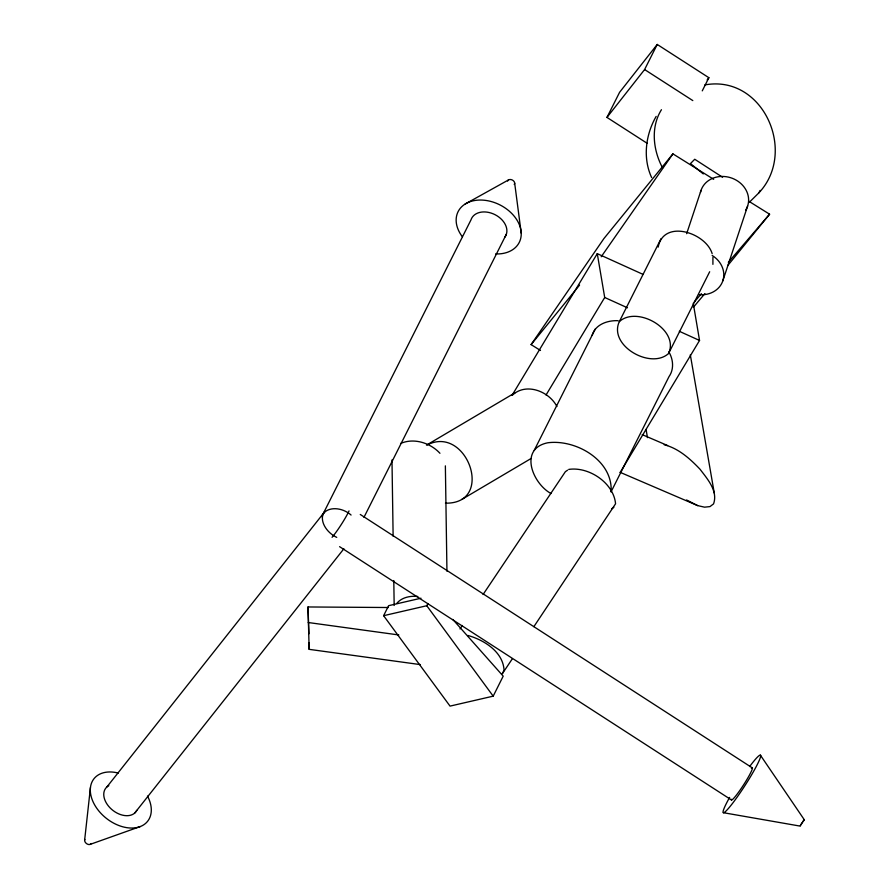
<?xml version="1.0" encoding="UTF-8"?>
<svg xmlns="http://www.w3.org/2000/svg" width="889" height="889" viewBox="0 0 889 889"><rect width="100%" height="100%" fill="white"/><g stroke="black" fill="none" stroke-linecap="round" stroke-linejoin="round"><path stroke-width="1.33" d="M611.11 491.65C612.999 460.435 575.916 439.033 547.691 442.789C518.531 448.767 532.611 483.538 550.991 493.517M84.644 840.105L90.434 787.61M658.171 247.12C663.561 218.861 705.81 232.607 712.167 253.654M712.911 264.355L712.922 257.31M800.333 825.637L804.323 819.791L760.362 755.117M686.664 233.685L701.043 190.346M698.921 294.648A24.581 21.414 18.3 0 0 722.813 280.868L747.638 206.004M533.878 626.645L615.566 503.785C613.688 482.927 588.885 466.369 568.716 469.414M592.107 335.375C595.341 324.296 607.665 320.24 618.155 320.685M661.038 238.663L619.3 321.651C608.254 345.521 650.692 369.846 668.572 353.5L709.678 271.745M668.572 353.5C679.607 329.619 637.169 305.294 619.3 321.651M452.834 619.444L503.196 676.151L493.195 696.154L450.034 706.11L383.615 615.688L388.615 605.687L420.986 598.219M383.615 615.688L426.776 605.731L427.887 603.509M321.729 516.631L470.992 219.861A19.147 13.868 26.7 0 1 495.217 214.771A19.147 13.868 26.7 0 1 504.685 237.352M363.968 517.32L506.397 234.151M647.136 143.285L606.965 117.415L619.589 92.312L657.227 44.45L708.877 77.71L702.266 90.856M606.965 117.415L644.603 69.553L657.227 44.45M656.16 116.403C645.625 134.661 642.591 158.031 651.626 177.556M661.449 109.703C650.426 127.26 653.115 150.419 662.649 167.988M534.211 450.39L595.274 328.974M749.46 202.147L758.884 192.846L760.117 190.402M611.054 491.85L669.006 376.636C674.184 369.346 673.329 359.4 668.884 351.988M800.578 825.114L800.945 824.436M512.142 395.183L597.275 253.643L642.803 274.279M546.035 395.005L604.709 297.482L597.275 253.643M620.133 472.481L699.543 340.465L693.253 303.271M801.389 823.659L801.911 822.836M460.002 628.945L462.313 625.5M483.071 594.508L565.371 471.692L567.604 470.17M512.342 658.782L502.341 673.706L504.041 670.217C503.174 651.893 483.96 639.88 467.836 635.457M540.501 350.466L531.1 344.61L603.887 238.596L672.917 153.864L713.678 179.311M601.208 256.765L672.917 153.864M758.884 192.846C797.544 151.875 762.929 74.22 704.821 84.922M802.978 821.269L804.323 819.791M707.166 79.888L708.877 77.71M106.891 786.965L324.652 511.831M134.717 813.046L343.876 548.78M531.1 344.61L579.561 285.136M704.91 293.57L693.331 307.305M727.635 265.689L769.585 214.205L748.616 201.114M694.253 302.049L701.421 293.681M728.324 262.311L769.585 214.205M512.253 395.316C525.866 382.203 549.069 391.216 556.925 406.529M445.456 503.163C495.273 504.13 467.147 424.642 427.442 444.833M396.95 603.142C402.072 597.275 410.34 595.663 417.797 596.475M611.632 508.797L613.866 507.275M426.476 445.145L514.887 392.871M461.769 499.474L531.066 458.513M465.091 204.07L508.497 179.934M400.583 443.489C413.841 437.599 430.409 442.878 439.944 453.29M90.122 844.394L140.273 826.559M420.33 664.605L309.161 649.348L308.005 606.965L388.371 607.52M308.25 622.522L398.828 634.968M723.39 812.702L800.256 826.125M664.172 444.756C678.507 448.334 690.042 458.757 699.999 469.214C707.277 478.793 718.223 490.995 713.556 503.885L710 506.586L704.577 507.175L697.665 505.608L620.211 472.359M642.214 434.632L667.628 445.545M604.709 297.482L627.467 307.794M679.318 331.286L699.543 340.465M697.665 505.608L686.564 499.962M644.603 69.553L692.809 100.59M722.59 177.267L694.731 159.264L690.453 163.587L703.299 173.922M360.267 514.464L752.216 767.807M339.587 546.668L731.536 800.011M426.776 605.731L493.195 696.154M690.32 354.811L714.256 493.006M646.059 429.42L647.481 437.632M514.675 183.145L521.232 233.207M308.005 606.965L308.916 633.779M309.061 642.858L309.161 649.348M445.367 465.858L446.945 571.205M391.982 459.946L393.127 536.189M393.794 580.539L394.171 605.487M147.507 796.088A34.227 23.347 38.4 0 1 131.65 828.048A34.227 23.347 38.4 0 1 91.056 796.033A34.227 23.347 38.4 0 1 118.326 773.074M91.134 843.505A3.767 2.567 38.4 0 1 86.822 843.794A3.767 2.567 38.4 0 1 84.844 839.438M136.806 810.346A19.147 13.057 38.4 0 1 111.547 809.279A19.147 13.057 38.4 0 1 108.814 785.654M336.742 537.367A19.147 13.057 38.4 0 1 324.707 511.553M349.021 510.919A19.147 1.956 -57.1 0 1 332.075 537.3M322.174 515.509A19.147 13.868 26.7 0 1 351.077 515.031M749.627 766.551A34.227 3.489 -57.1 0 1 757.717 763.673A34.227 3.489 -57.1 0 1 729.536 807.134A34.227 3.489 -57.1 0 1 729.613 797.411M751.361 768.196A19.147 1.956 -57.1 0 1 743.826 784.487A19.147 1.956 -57.1 0 1 731.391 799.311M462.28 236.663A34.227 24.792 26.7 0 1 473.459 200.747A34.227 24.792 26.7 0 1 519.265 224.517A34.227 24.792 26.7 0 1 495.584 253.943M507.619 181.056A3.767 2.723 26.7 0 1 512.386 180.056A3.767 2.723 26.7 0 1 514.242 184.49M712.156 255.465A24.581 21.414 18.3 0 1 722.813 280.868M700.454 192.502A24.581 21.414 18.3 0 1 732.403 178.333A24.581 21.414 18.3 0 1 745.693 210.06"/></g></svg>
